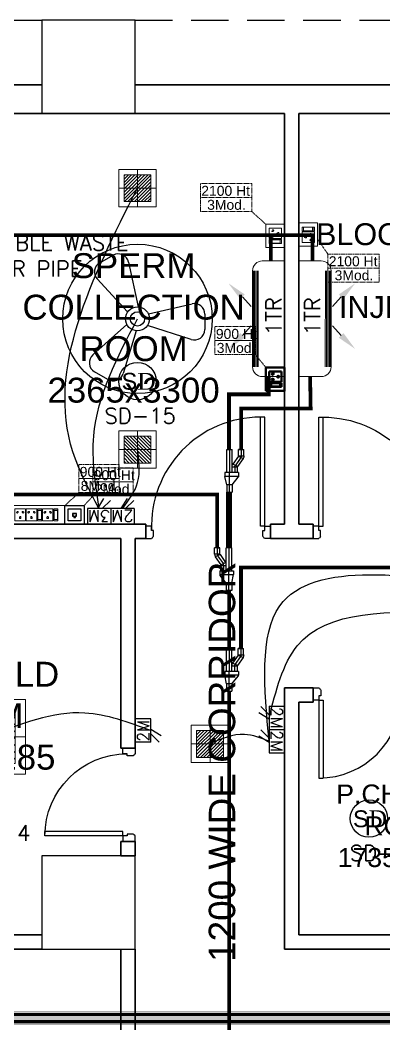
# Model space of a CAD drawing. Extents: x 3505867 to 3988380, y -625948 to -590408.
# Drawn here: x 3520604 to 3523526, y -603838 to -595773 of the extents above; entities that cross this region are included whole.
import ezdxf
from ezdxf.enums import TextEntityAlignment as Align

# ---------------------------------------------------------------- set-up
doc = ezdxf.new("R2010")
doc.units = 0
doc.header["$LTSCALE"] = 6
doc.header["$MEASUREMENT"] = 0
for name, pattern in [('1', [0]), ('CONTINU', [0]), ('DASHED2', [0.375, 0.25, -0.125]), ('HIDDEN', [0.375, 0.25, -0.125])]:
    doc.linetypes.add(name, pattern=pattern)
doc.layers.get('0').update_dxf_attribs({"linetype": 'CONTINUOUS'})
for name, color, linetype, lineweight in [('1Y-JOINT', 1, 'CONTINUOUS', 25), ('ELE- DBS', 1, 'CONTINUOUS', 9), ('ELE-1 NO 6-16A RAW POWER SOCKET', 1, 'CONTINUOUS', 0), ('ELE-24W EMERGENCY  LED LIGHT', 5, 'CONTINUOUS', 18), ('ELE-24W LED LIGHT', 1, 'CONTINUOUS', 18), ('ELE-2NOS OF 6-16 RAW POWER SOCKET', 1, 'CONTINUOUS', 20), ('ELE-36W EMERGENCY  LED LIGHT', 7, 'CONTINUOUS', 18), ('ELE-3NOS 6-16A POWER SOCKET', 5, 'CONTINUOUS', 25), ('ELE-CABLE TRAY', 31, 'CONTINUOUS', 18), ('ELE-GIEARTHING', 5, 'CONTINUOUS', 9), ('ELE. DB', 1, 'CONTINUOUS', 9), ('FA-BELOW SMOKE DERECTOR', 1, 'CONTINUOUS', 25), ('HTL-AC UNIT', 5, 'CONTINUOUS', 25), ('M-VRF- CKT', 5, 'CONTINUOUS', 30), ('MEP_HVAC_VRF_COPPER_PIPE', 6, 'CONTINUOUS', 9), ('PHE-SP', 1, 'CONTINUOUS', 0), ('vrf', 6, 'CONTINUOUS', 30), ('WALL', 10, 'CONTINUOUS', 35)]:
    doc.layers.add(name, color=color, linetype=linetype, lineweight=lineweight)
for name, color, linetype in [('24W RAW POWER', 1, 'CONTINUOUS'), ('24W UPS POWER LIGHT', 5, 'CONTINUOUS'), ('AC CKT-8', 110, 'CONTINUOUS'), ('Chajja', 7, 'CONTINUOUS'), ('COL', 5, 'CONTINUOUS'), ('DIM', 7, 'CONTINUOUS'), ('DOOR', 44, 'CONTINUOUS'), ('ELE 36W EMERGENCY LIGHT', 5, 'CONTINUOUS'), ('ELE-1200MM CEILINGFAN', 6, 'CONTINUOUS'), ('ELE-2M RAW P.SB', 40, 'CONTINUOUS'), ('ELE-2M UPS P.SB', 3, 'CONTINUOUS'), ('ELE-3M RAW P.SB', 40, 'CONTINUOUS'), ('ELE.LAN POINT', 3, 'CONTINUOUS'), ('FA-FIRE TEXT', 7, 'CONTINUOUS'), ('HTL-COPPER PIPE', 6, 'CONTINUOUS'), ('HVAC_HI_WALL_1TR', 1, 'CONTINUOUS'), ('LV.CC CEMARA', 66, 'CONTINUOUS'), ('M HVAC HIGH WALL UNIT', 3, 'CONTINUOUS'), ('MEP_HVAC_DRAIN_PIPE', 7, 'CONTINUOUS'), ('MEP_HVAC_TEXT', 7, 'CONTINUOUS'), ('PL- WASTE PIPE', 6, 'CONTINUOUS'), ('TEXT', 5, 'CONTINUOUS')]:
    doc.layers.add(name, color=color, linetype=linetype)
doc.layers.add('CFT_LOOPING', color=7, linetype='1', lineweight=0, true_color=0xd6d600)
doc.layers.add('ELE-6A AC SOCKET', color=7, linetype='CONTINUOUS', true_color=0x00ceb6)
doc.layers.add('ELE-LIGHTING WIRING', color=7, linetype='CONTINUOUS', true_color=0x63d7b6)
doc.styles.add('ARIAL', font='')
doc.styles.add('PDF Times New Roman', font='')
doc.styles.add('ROMANS', font='romans.shx')
doc.styles.get("Standard").update_dxf_attribs({"font": 'SIMPLEX'})
doc.styles.add('VERDANA', font='')
doc.styles.get('ARIAL').set_extended_font_data('Arial')
doc.styles.get('PDF Times New Roman').set_extended_font_data('Times New Roman')
doc.styles.get('VERDANA').set_extended_font_data('Verdana')

# ---------------------------------------------------------------- blocks, each defined once
blk = doc.blocks.new('A$C19B8274B')
at = {"layer": 'DOOR'}
for p, q in [((-45, 925), (-80, 925)), ((-80, 50), (-80, 925)), ((-45, 50), (-45, 925)), ((-45, 50), (-80, 50)), ((-955, -50), (-955, -47.5)), ((-940, -35), (-942.5, -35)), ((-60, -35), (-57.5, -35)), ((-45, -50), (-45, -47.5))]:
    blk.add_line(p, q, dxfattribs=at)
for points in [[(-940, 15), (-955, 15), (-955, 50), (-1000, 50), (-1000, -50), (-955, -50)], [(-940, -35), (-940, 15)], [(-60, 15), (-45, 15), (-45, 50), (0, 50), (0, -50), (-45, -50)], [(-60, -35), (-60, 15)]]:
    blk.add_lwpolyline(points, dxfattribs=at)
at = {"layer": 'DOOR', "color": 145}
blk.add_arc((-80, 50), 875, 90, 182.29244, dxfattribs=at)
at = {"layer": 'DOOR'}
for centre, start, end in [((-955, -35), 270, 0), ((-45, -35), 180, 270)]:
    blk.add_arc(centre, 12.5, start, end, dxfattribs=at)
blk = doc.blocks.new('750')
at = {"layer": 'DOOR'}
for p, q in [((-50, 705), (-47.5, 705)), ((-35, 690), (-35, 692.5)), ((-50, 45), (-47.5, 45)), ((-35, 60), (-35, 57.5)), ((50, 45), (50, 80)), ((50, 80), (675, 80)), ((50, 45), (675, 45)), ((675, 45), (675, 80))]:
    blk.add_line(p, q, dxfattribs=at)
for points in [[(15, 690), (15, 705), (50, 705), (50, 750), (-50, 750), (-50, 705)], [(-35, 690), (15, 690)], [(15, 60), (15, 45), (50, 45), (50, 0), (-50, 0), (-50, 45)], [(-35, 60), (15, 60)]]:
    blk.add_lwpolyline(points, dxfattribs=at)
for centre, start, end in [((-35, 705), 180, 270), ((-35, 45), 90, 180)]:
    blk.add_arc(centre, 12.5, start, end, dxfattribs=at)
at = {"layer": 'DOOR', "color": 145}
blk.add_arc((15, 45), 660, 0, 90, dxfattribs=at)
blk = doc.blocks.new('CIVIL IVF')
at = {"layer": 'Chajja', "color": 8, "linetype": 'HIDDEN', "ltscale": 200}
for p, q in [((-28190, 18165.2), (-23015, 18165.2)), ((-22265, 18165.2), (-16305, 18165.2))]:
    blk.add_line(p, q, dxfattribs=at)
at = {"layer": 'COL', "color": 8}
for points in [[(-23015, 17415.2), (-22265, 17415.2), (-22265, 18165.2), (-23015, 18165.2)], [(-22265, 10700.2), (-22265, 11450.2), (-23015, 11450.2), (-23015, 10700.2)]]:
    blk.add_lwpolyline(points, close=True, dxfattribs=at)
at = {"layer": 'WALL', "color": 8, "linetype": 'ByBlock'}
for p, q in [((-23015, 17645.2), (-28190, 17645.2)), ((-16305, 17645.2), (-22265, 17645.2)), ((-21065, 17415.2), (-23430, 17415.2)), ((-21065, 14115.2), (-21065, 17415.2)), ((-20950, 14115.2), (-20950, 17415.2)), ((-18367.5, 17415.2), (-20950, 17415.2)), ((-22179.1, 14115.2), (-24625, 14115.2)), ((-22179.1, 14115.2), (-22179.1, 14000.2)), ((-21065, 14115.2), (-21179.1, 14115.2)), ((-21179.1, 14115.2), (-21179.1, 14000.2)), ((-21065, 14115.2), (-21179.1, 14115.2)), ((-20835.9, 14115.2), (-20950, 14115.2)), ((-20835.9, 14115.2), (-20835.9, 14000.2)), ((-22380, 14000.2), (-24510, 14000.2)), ((-22380, 12315.2), (-22380, 14000.2)), ((-22179.1, 14000.2), (-22265, 14000.2)), ((-22265, 12315.2), (-22265, 14000.2)), ((-20835.9, 14000.2), (-21179.1, 14000.2)), ((-21065, 10700.2), (-21065, 12800.2)), ((-20835, 12800.2), (-21065, 12800.2)), ((-20835, 12685.2), (-20835, 12800.2)), ((-20950, 10815.2), (-20950, 12685.2)), ((-20835, 12685.2), (-20950, 12685.2)), ((-22380, 12315.2), (-22265, 12315.2)), ((-22380, 11450.2), (-22380, 11565.2)), ((-22380, 11565.2), (-22265, 11565.2)), ((-22265, 11565.2), (-22265, 11450.2)), ((-22380, 11450.2), (-22265, 11450.2)), ((-23015, 10815.2), (-24510, 10815.2)), ((-20950, 10815.2), (-16305, 10815.2)), ((-23015, 10700.2), (-24625, 10700.2)), ((-22380, 9360.2), (-22380, 10700.2)), ((-22265, 9360.2), (-22265, 10700.2)), ((-21065, 10700.2), (-16305, 10700.2))]:
    blk.add_line(p, q, dxfattribs=at)
at = {"layer": 'WALL', "color": 8, "lineweight": 0}
for p, q in [((-24510, 14115.2), (-22380, 14115.2)), ((-24510, 14000.2), (-22380, 14000.2)), ((-23015, 10700.2), (-22265, 10700.2))]:
    blk.add_line(p, q, dxfattribs=at)
at = {"layer": 'DOOR', "color": 8, "linetype": 'Continuous'}
blk.add_blockref('A$C19B8274B', (-21179.1, 14050.2), dxfattribs=at)
at = {"layer": 'DOOR', "color": 8, "linetype": 'Continuous', "xscale": -1}
blk.add_blockref('A$C19B8274B', (-20835.9, 14050.2), dxfattribs=at)
at = {"layer": 'DOOR', "color": 8, "rotation": 270}
blk.add_blockref('750', (-20835, 12750.2), dxfattribs=at)
at = {"layer": 'DOOR', "color": 8, "xscale": -1}
blk.add_blockref('750', (-22315, 11565.2), dxfattribs=at)
at = {"layer": 'DIM', "color": 8, "style": 'ARIAL'}
blk.add_text('1200 WIDE CORRIDOR', height=212.5, rotation=90, dxfattribs=at).set_placement((-21398.3, 12206), align=Align.BOTTOM_CENTER)
at = {"layer": 'DIM', "color": 8, "attachment_point": 5, "style": 'ARIAL'}
for s, insert, char_height, width in [('BLOOD COLLECTION \\P&\\PINJECTION ROOM\\P2582x3300', (-19566, 16004.8), 175.567, 2637.717), ('SPERM COLLECTION ROOM 2365x3300', (-22278.3, 15690.7), 200, 1980.803), ('MANIFOLD\\PROOM\\P2130x3185', (-23597.3, 12575), 200, 1980.803), ('P.CHANGE\\PROOM\\P1735X1870', (-20092.3, 11691), 153, 1198.956)]:
    blk.add_mtext(s, dxfattribs=dict(at, insert=insert, char_height=char_height, width=width))
blk = doc.blocks.new('ELE.EMERGENCY 40W LED LIGHT')
at = {"layer": 'ELE-36W EMERGENCY  LED LIGHT'}
h = blk.add_hatch(dxfattribs=at)
h.set_pattern_fill('ANSI31', color=5, scale=300, style=0)
h.paths.add_polyline_path([(-207.7, -207.7), (-207.7, 207.7), (207.7, 207.7), (207.7, -207.7)])
for p, q in [((0, 288), (0, -288)), ((-288, 0), (288, 0))]:
    blk.add_line(p, q, dxfattribs=at)
for points in [[(-288, -288), (-288, 288), (288, 288), (288, -288)], [(-207.7, -207.7), (-207.7, 207.7), (207.7, 207.7), (207.7, -207.7)]]:
    blk.add_lwpolyline(points, close=True, dxfattribs=at)
blk = doc.blocks.new('2M UPS SB')
at = {"layer": 'ELE-2M UPS P.SB', "color": 3}
for p, q in [((-134, 160), (-69, 265)), ((-88, 160), (-3, 245)), ((-240, 160), (-240, 0)), ((0, 160), (-240, 160)), ((0, 160), (0, 0))]:
    blk.add_line(p, q, dxfattribs=at)
blk.add_text('2M', height=120, rotation=180, dxfattribs=at).set_placement((-6, 143))
blk = doc.blocks.new('24w led light')
at = {"layer": 'ELE-24W LED LIGHT', "color": 1, "lineweight": 0}
for p, q in [((159, 159), (-160, 159)), ((-160, 159), (-160, -160)), ((114.5, 114.5), (-115.5, 114.5)), ((-115.5, 114.5), (-115.5, -115.5)), ((110.2, -115.5), (-115.5, 110.2)), ((114.5, -91.7), (-91.7, 114.5)), ((114.5, -63.5), (-63.5, 114.5)), ((114.5, -35.3), (-35.3, 114.5)), ((114.5, -7.1), (-7.1, 114.5)), ((-0.5, -160), (-0.5, 159)), ((114.5, 21.1), (21.1, 114.5)), ((114.5, 49.3), (49.3, 114.5)), ((114.5, 77.5), (77.5, 114.5)), ((114.5, 105.7), (105.7, 114.5)), ((114.5, -115.5), (114.5, 114.5)), ((159, -160), (159, 159)), ((82, -115.5), (-115.5, 82)), ((53.8, -115.5), (-115.5, 53.8)), ((25.6, -115.5), (-115.5, 25.6)), ((-160, -0.5), (159, -0.5)), ((-2.6, -115.5), (-115.5, -2.6)), ((-30.8, -115.5), (-115.5, -30.8)), ((-59, -115.5), (-115.5, -59)), ((-160, -160), (159, -160)), ((-87.2, -115.5), (-115.5, -87.2)), ((-115.4, -115.5), (-115.5, -115.4)), ((-115.5, -115.5), (114.5, -115.5))]:
    blk.add_line(p, q, dxfattribs=at)
blk = doc.blocks.new('24w led emeregency')
at = {"layer": 'ELE-24W EMERGENCY  LED LIGHT'}
h = blk.add_hatch(dxfattribs=at)
h.set_pattern_fill('ANSI31', scale=166.67, style=0)
h.paths.add_polyline_path([(-115.4, -115.4), (-115.4, 115.4), (115.4, 115.4), (115.4, -115.4)])
at = {"layer": 'ELE-24W EMERGENCY  LED LIGHT', "color": 5}
for p, q in [((0, 160), (0, -160)), ((-160, 0), (160, 0))]:
    blk.add_line(p, q, dxfattribs=at)
for points in [[(-160, -160), (-160, 160), (160, 160), (160, -160)], [(-115.4, -115.4), (-115.4, 115.4), (115.4, 115.4), (115.4, -115.4)]]:
    blk.add_lwpolyline(points, close=True, dxfattribs=at)
blk = doc.blocks.new('A$C07FB25EA')
at = {"layer": 'ELE-1200MM CEILINGFAN', "color": 3}
for p, q in [((6.53, 13.37), (9.47, 11.64)), ((0.26, 2.64), (3.17, 12.07)), ((9.84, 7.94), (2.36, 1.21)), ((-11.8, 4.55), (-2.22, 1.44)), ((-14.84, -1.03), (-14.81, 2.38)), ((-2.41, -1.1), (-12.04, -3.29)), ((2.16, -1.54), (8.87, -8.78)), ((1.96, -12.49), (-0.13, -2.65)), ((8.31, -12.34), (5.35, -14.02))]:
    blk.add_line(p, q, dxfattribs=at)
at = {"layer": 'ELE-1200MM CEILINGFAN', "color": 5, "ltscale": 10}
blk.add_circle((0, 0), 16.45, dxfattribs=at)
at = {"layer": 'ELE-1200MM CEILINGFAN', "color": 3}
for radius in [2.65, 1.58]:
    blk.add_circle((0, 0), radius, dxfattribs=at)
for centre, start, end in [((5.36, 11.38), 59.5281, 162.5229), ((8.3, 9.66), 311.9493, 59.5281), ((-12.51, 2.36), 71.9493, 179.5281), ((-12.54, -1.05), 179.5281, 282.5229), ((7.18, -10.34), 299.5281, 42.5229), ((4.21, -12.02), 191.9493, 299.5281)]:
    blk.add_arc(centre, 2.3, start, end, dxfattribs=at)
blk = doc.blocks.new('4SWUEH')
at = {"layer": 'ELE-1 NO 6-16A RAW POWER SOCKET', "color": 30, "lineweight": 50}
for p, q in [((-155, -26.5), (-121.2, -26.5)), ((-155, -123.5), (-155, -26.5)), ((-155, -123.5), (-155, -26.5)), ((-152.2, -37), (-124, -37)), ((-152.2, -113), (-152.2, -37)), ((-152.2, -40.4), (-124, -40.4)), ((-124, -37), (-124, -113)), ((-121.2, -26.5), (-121.2, -123.5)), ((-115.5, -26.5), (-115.5, -123.5)), ((-30.5, -26.5), (-115.5, -26.5)), ((-30.5, -123.5), (-30.5, -26.5)), ((-155, -123.5), (-121.2, -123.5)), ((-121.2, -123.5), (-155, -123.5)), ((-124, -113), (-152.2, -113)), ((-115.5, -123.5), (-30.5, -123.5))]:
    blk.add_line(p, q, dxfattribs=at)
blk.add_lwpolyline([(-187.5, 0), (0, 0), (0, -150), (-187.5, -150)], close=True, dxfattribs=at)
for centre, radius, start, end in [((-97.3, -56.1), 5.7, 87.48997, 354.73109), ((-92.8, -52.1), 4.6, 284.90486, 157.31619), ((-53.3, -52.1), 4.6, 22.68381, 255.09514), ((-48.8, -56.1), 5.7, 185.26891, 92.51003), ((-73, -99), 6.62, 127.15837, 52.84163), ((-73, -92.3), 4.22, 341.40312, 198.59688)]:
    blk.add_arc(centre, radius, start, end, dxfattribs=at)
blk = doc.blocks.new('2M SB')
at = {"layer": 'ELE-2M RAW P.SB'}
for p, q in [((-134, 160), (-69, 265)), ((-88, 160), (-3, 245)), ((-240, 160), (-240, 0)), ((0, 160), (-240, 160)), ((0, 160), (0, 0))]:
    blk.add_line(p, q, dxfattribs=at)
blk.add_text('2M', height=120, rotation=180, dxfattribs=at).set_placement((-6, 143))
blk = doc.blocks.new('TEWSER')
at = {"layer": 'ELE-3M RAW P.SB'}
for p, q in [((0, 0), (125, 0)), ((0, 0), (0, -187.5)), ((0, -104.5), (-82.2, -54.1)), ((0, -68.9), (-66.3, -2.6)), ((0, -187.5), (125, -187.5))]:
    blk.add_line(p, q, dxfattribs=at)
blk.add_text('3M', height=93.75, rotation=270, dxfattribs=at).set_placement((13.3, -4.7))
blk = doc.blocks.new('WDD')
at = {"layer": 'ELE-LIGHTING WIRING', "linetype": 'ByBlock'}
for points in [[(11249.2, 14005), (11039.8, 14460.6), (11557.5, 16580)], [(11249.2, 14005), (11207, 14589), (11558, 15529.5)], [(12615, 12135.9), (12701.8, 13224), (14464.6, 13372.3), (16786.3, 13165)], [(12615, 12135.9), (12417.1, 12190.9), (12140, 12115, 0)]]:
    blk.add_spline(points, degree=3, dxfattribs=at)
at = {"layer": 'ELE-LIGHTING WIRING', "color": 254, "linetype": 'ByBlock'}
for points in [[(11436.7, 14005), (11559.3, 14215), (11558, 14479.5)], [(12615, 12323.4), (12841, 12901.7), (14088.8, 13165)], [(11665, 12221.3), (11134.8, 12362.8), (10360, 12172.5)]]:
    blk.add_spline(points, degree=3, dxfattribs=at)
at = {"layer": '24W RAW POWER', "lineweight": 9, "xscale": -0.9404388715045132, "yscale": 0.9404388715045132, "zscale": 0.9404388715045132}
for p in [(11557.5, 16580), (12140, 12115, 0)]:
    blk.add_blockref('24w led light', p, dxfattribs=at)
at = {"layer": '24W UPS POWER LIGHT', "lineweight": 9, "xscale": -0.9375000000222322, "yscale": 0.9375000000222322, "zscale": 0.9375000000222322}
blk.add_blockref('24w led emeregency', (11558, 14479.5), dxfattribs=at)
at = {"layer": 'ELE 36W EMERGENCY LIGHT', "xscale": 1.041666666677768, "yscale": 1.041666666677768, "zscale": 1.041666666677768}
blk.add_blockref('ELE.EMERGENCY 40W LED LIGHT', (10360, 12172.5), dxfattribs=at)
at = {"layer": 'ELE-1 NO 6-16A RAW POWER SOCKET', "color": 3, "linetype": 'ByBlock', "rotation": 90}
blk.add_blockref('4SWUEH', (12590, 15138), dxfattribs=at)
at = {"layer": 'ELE-1200MM CEILINGFAN', "color": 7, "ltscale": 8, "xscale": 36.47592107175105, "yscale": 36.47592107175105, "zscale": 36.47592107175105, "rotation": 180}
blk.add_blockref('A$C07FB25EA', (11558, 15529.5), dxfattribs=at)
at = {"layer": 'ELE-2M RAW P.SB', "color": 6, "xscale": 0.7812500000005363, "yscale": 0.7812500000005363, "zscale": 0.7812500000005363, "rotation": 89.99999999999979}
blk.add_blockref('2M SB', (12740, 12229.7), dxfattribs=at)
at = {"layer": 'ELE-2M UPS P.SB', "color": 6, "xscale": 0.7812500000005363, "yscale": 0.7812500000005363, "zscale": 0.7812500000005363}
for p, rotation in [((11530.5, 13880), 359.9999999999999), ((12740, 12417.2), 89.9999999999999), ((11540, 12127.6), 269.9999999999998)]:
    blk.add_blockref('2M UPS SB', p, dxfattribs=dict(at, rotation=rotation))
at = {"layer": 'ELE-3M RAW P.SB', "color": 26, "linetype": 'ByBlock', "rotation": 269.9999999999999}
blk.add_blockref('TEWSER', (11343, 14005), dxfattribs=at)
blk = doc.blocks.new('543WYH')
at = {"layer": 'ELE-2NOS OF 6-16 RAW POWER SOCKET', "color": 30, "linetype": 'ByBlock'}
for p, q in [((-123.5, -57), (-123.5, -90.8)), ((-26.5, -57), (-123.5, -57)), ((-26.5, -57), (-123.5, -57)), ((-113, -59.8), (-113, -88)), ((-37, -59.8), (-113, -59.8)), ((-109.6, -59.8), (-109.6, -88)), ((-37, -88), (-37, -59.8)), ((-26.5, -57), (-26.5, -90.8)), ((-26.5, -90.8), (-26.5, -57)), ((-123.5, -90.8), (-26.5, -90.8)), ((-123.5, -96.4), (-26.5, -96.4)), ((-123.5, -181.4), (-123.5, -96.4)), ((-113, -88), (-37, -88)), ((-26.5, -96.4), (-26.5, -181.4)), ((-26.5, -181.4), (-123.5, -181.4)), ((-123.5, -187.1), (-123.5, -220.9)), ((-26.5, -187.1), (-123.5, -187.1)), ((-26.5, -187.1), (-123.5, -187.1)), ((-123.5, -220.9), (-26.5, -220.9)), ((-123.5, -311.5), (-123.5, -226.5)), ((-123.5, -226.5), (-26.5, -226.5)), ((-113, -189.9), (-113, -218)), ((-37, -189.9), (-113, -189.9)), ((-113, -218), (-37, -218)), ((-109.6, -189.9), (-109.6, -218)), ((-37, -218), (-37, -189.9)), ((-26.5, -187.1), (-26.5, -220.9)), ((-26.5, -220.9), (-26.5, -187.1)), ((-26.5, -226.5), (-26.5, -311.5)), ((-26.5, -311.5), (-123.5, -311.5)), ((-123.5, -402.2), (-123.5, -317.1)), ((-123.5, -317.1), (-26.5, -317.1)), ((-26.5, -317.1), (-26.5, -402.2)), ((-26.5, -402.2), (-123.5, -402.2))]:
    blk.add_line(p, q, dxfattribs=at)
blk.add_lwpolyline([(-150, 0), (-150, -459.1), (0, -459.1), (0, 0)], close=True, dxfattribs=at)
for centre, radius, start, end in [((-97.9, -119.2), 4.6, 112.68381, 345.09514), ((-97.9, -158.6), 4.6, 14.90486, 247.31619), ((-93.9, -114.7), 5.7, 275.26891, 182.51003), ((-93.9, -163.1), 5.7, 177.48997, 84.73109), ((-57.7, -138.9), 4.22, 71.40312, 288.59688), ((-51, -138.9), 6.62, 217.15837, 142.84163), ((-93.9, -244.8), 5.7, 275.26891, 182.51003), ((-97.9, -249.3), 4.6, 112.68381, 345.09514), ((-97.9, -288.7), 4.6, 14.90486, 247.31619), ((-93.9, -293.2), 5.7, 177.48997, 84.73109), ((-57.7, -269), 4.22, 71.40312, 288.59688), ((-51, -269), 6.62, 217.15837, 142.84163), ((-97.9, -339.9), 4.6, 112.68381, 345.09514), ((-97.9, -379.4), 4.6, 14.90486, 247.31619), ((-93.9, -335.4), 5.7, 275.26891, 182.51003), ((-93.9, -383.9), 5.7, 177.48997, 84.73109), ((-57.7, -359.7), 4.22, 71.40312, 288.59688), ((-51, -359.7), 6.62, 217.15837, 142.84163)]:
    blk.add_arc(centre, radius, start, end, dxfattribs=at)
blk = doc.blocks.new('EQ2WE')
at = {"layer": 'ELE-6A AC SOCKET', "lineweight": 0}
for p, q in [((-99, 170), (-215, 170)), ((-215, 170), (-215, 36)), ((-99, 36), (-99, 170)), ((-91, 36), (-91, 170)), ((-91, 170), (-45, 170)), ((-45, 170), (-91, 170)), ((-87, 51), (-87, 155)), ((-87, 155), (-48, 155)), ((-48, 155), (-48, 51)), ((-45, 170), (-45, 36)), ((-45, 170), (-45, 36)), ((-215, 36), (-99, 36)), ((-45, 36), (-91, 36)), ((-48, 55), (-87, 55)), ((-48, 51), (-87, 51))]:
    blk.add_line(p, q, dxfattribs=at)
blk.add_lwpolyline([(0, 0), (-257, 0), (-257, 206), (0, 206)], close=True, dxfattribs=at)
for centre, radius, start, end in [((-157, 136), 9.08, 307.1584, 232.8416), ((-157, 127), 5.79, 161.4031, 18.5969), ((-190, 77), 7.83, 5.2689, 272.51), ((-184, 72), 6.31, 202.6838, 75.0951), ((-130, 72), 6.31, 104.9049, 337.3162), ((-124, 77), 7.83, 267.49, 174.7311)]:
    blk.add_arc(centre, radius, start, end, dxfattribs=at)
blk = doc.blocks.new('SFDS')
at = {"layer": 'CFT_LOOPING', "color": 7, "linetype": 'DASHED2', "ltscale": 5}
for p, q in [((12590, 16289.3), (12475.5, 16391.3)), ((13086.9, 16050.3), (13005, 16167.7)), ((12504.8, 15241.9), (12590, 15138)), ((11087.2, 14133.5), (10975.8, 14030))]:
    blk.add_line(p, q, dxfattribs=at)
for points in [[(12062.9, 16616.3), (12475.5, 16616.3), (12475.5, 16503.8), (12062.9, 16503.8)], [(12062.9, 16503.8), (12475.5, 16503.8), (12475.5, 16391.3), (12062.9, 16391.3)], [(13086.9, 16050.3), (13499.5, 16050.3), (13499.5, 15937.8), (13086.9, 15937.8)], [(13086.9, 15937.8), (13499.5, 15937.8), (13499.5, 15825.3), (13086.9, 15825.3)], [(12179.9, 15466.9), (12504.8, 15466.9), (12504.8, 15354.4), (12179.9, 15354.4)], [(12179.9, 15354.4), (12504.8, 15354.4), (12504.8, 15241.9), (12179.9, 15241.9)]]:
    blk.add_lwpolyline(points, close=True, dxfattribs=at)
at = {"layer": 'CFT_LOOPING', "color": 7, "linetype": 'DASHED2', "ltscale": 5, "elevation": 0}
for points in [[(11087.2, 14358.5), (11412, 14358.5), (11412, 14246), (11087.2, 14246)], [(11087.2, 14246), (11412, 14246), (11412, 14133.5), (11087.2, 14133.5)]]:
    blk.add_lwpolyline(points, close=True, dxfattribs=at)
at = {"layer": 'ELE-1 NO 6-16A RAW POWER SOCKET', "color": 3, "linetype": 'ByBlock', "rotation": 90}
blk.add_blockref('4SWUEH', (12590, 15138), dxfattribs=at)
at = {"layer": 'ELE-3NOS 6-16A POWER SOCKET', "color": 254, "linetype": 'ByBlock', "rotation": 270}
blk.add_blockref('543WYH', (10975.8, 13880), dxfattribs=at)
at = {"layer": 'ELE-6A AC SOCKET', "color": 254, "linetype": 'ByBlock', "xscale": 0.7286145446852714, "yscale": 0.7286145446852714, "zscale": 0.7286145446852714}
for p, rotation in [((13005, 16300.1), 90), ((12590, 16101.8), 270)]:
    blk.add_blockref('EQ2WE', p, dxfattribs=dict(at, rotation=rotation))
at = {"layer": 'TEXT', "color": 7, "char_height": 80, "attachment_point": 1}
for s, insert, width in [('\\A1;{\\fArial|b0|i0|c0|p34;2100 Ht}', (12070.4, 16598.2), 8957.987), ('\\A1;{\\fArial|b0|i0|c0|p34;3Mod.}', (12117.5, 16485.7), 352.575), ('\\A1;{\\fArial|b0|i0|c0|p34;2100 Ht}', (13094.3, 16032.2), 8957.987), ('\\A1;{\\fArial|b0|i0|c0|p34;3Mod.}', (13141.4, 15919.7), 352.575), ('\\A1;{\\fArial|b0|i0|c0|p34;900 Ht\\P}', (12187.4, 15448.8), 8957.987), ('\\A1;{\\fArial|b0|i0|c0|p34;3Mod.\\P}', (12194.4, 15336.3), 352.575), ('\\A1;{\\fArial|b0|i0|c0|p34;900 Ht\\P}', (11094.6, 14340.4), 8957.987), ('\\A1;{\\fArial|b0|i0|c0|p34;8Mod.\\P}', (11101.7, 14227.9), 352.575)]:
    blk.add_mtext(s, dxfattribs=dict(at, insert=insert, width=width))
blk = doc.blocks.new('FEWA')
at = {"layer": 'ELE-CABLE TRAY', "linetype": 'ByBlock'}
h = blk.add_hatch(dxfattribs=at)
h.set_pattern_fill('ZIGZAG', color=256, scale=400.785606)
h.set_pattern_definition([(0, (-23114.08, -50256.307), (50.0982, 50.0982), [50.0982, -50.0982]), (90, (-23063.983, -50256.307), (-50.0982, 50.0982), [50.0982, -50.0982])])
h.paths.add_polyline_path([(26891.3, 9962.2), (5860.6, 9962.2), (5860.6, 9862.2), (26891.3, 9862.2)])
at = {"layer": 'ELE-CABLE TRAY', "linetype": 'ByBlock', "const_width": 1.86}
blk.add_lwpolyline([(26891.3, 9962.2), (5860.6, 9962.2), (5860.6, 9862.2), (26891.3, 9862.2)], close=True, dxfattribs=at)
at = {"layer": 'ELE-GIEARTHING', "color": 26, "linetype": 'ByBlock', "const_width": 25}
blk.add_lwpolyline([(26928.8, 9941.4), (5883.7, 9941.4), (5883.7, 9883.5), (26928.8, 9883.5)], dxfattribs=at)
blk = doc.blocks.new('Voice')
at = {"layer": 'ELE.LAN POINT', "color": 6}
for points in [[(0, -31.8), (127.9, -31.8), (127.9, 92), (0, 92)], [(21.9, -10), (106, -10), (106, 70.1), (21.9, 70.1)], [(77.3, 21.4), (69.7, 21.4), (69.7, 11.7), (58.1, 11.7), (58.1, 21.4), (50.6, 21.4), (50.6, 38.7), (77.3, 38.7)], [(75.9, 22.8), (68.4, 22.8), (68.4, 13), (59.5, 13), (59.5, 22.8), (52, 22.8), (52, 37.4), (75.9, 37.4)]]:
    blk.add_lwpolyline(points, close=True, dxfattribs=at)
blk = doc.blocks.new('SMOKE DETECTOR')
at = {"layer": 'FA-BELOW SMOKE DERECTOR', "color": 7}
blk.add_circle((931028.7, -118293.9), 166, dxfattribs=at)
at = {"layer": 'FA-BELOW SMOKE DERECTOR', "insert": (930887.1, -118373), "char_height": 150, "attachment_point": 7, "style": 'PDF Times New Roman'}
blk.add_mtext('{\\fArial|b0|i0|c0|p34;S}D', dxfattribs=at)
blk = doc.blocks.new('EFRWR')
at = {"layer": 'CFT_LOOPING', "color": 7, "linetype": 'DASHED2', "ltscale": 5}
blk.add_line((11199.8, 14106.7), (11130.7, 14030), dxfattribs=at)
for points in [[(11199.8, 14331.7), (11524.6, 14331.7), (11524.6, 14219.2), (11199.8, 14219.2)], [(11199.8, 14219.2), (11524.6, 14219.2), (11524.6, 14106.7), (11199.8, 14106.7)]]:
    blk.add_lwpolyline(points, close=True, dxfattribs=at)
at = {"layer": 'ELE.LAN POINT', "color": 7, "xscale": -1.211286963933217, "yscale": 1.211286963933217, "zscale": 1.211286963933217, "rotation": 359.9999999999999}
blk.add_blockref('Voice', (11130.7, 13918.6), dxfattribs=at)
at = {"layer": 'FA-BELOW SMOKE DERECTOR', "color": 6, "xscale": 0.9035551315104862, "yscale": 0.9035551315104862, "zscale": 0.9035551315104862}
for p in [(-829677.8, 121914.6), (-827819.1, 118400)]:
    blk.add_blockref('SMOKE DETECTOR', p, dxfattribs=at)
at = {"layer": 'FA-FIRE TEXT', "color": 200, "linetype": 'CONTINU', "char_height": 125, "width": 349.838, "attachment_point": 1, "style": 'ROMANS'}
for s, insert in [('{\\C256;SD-15}', (11293.8, 14812.7)), ('{\\C256;SD-14\\P}', (10125, 11460.9)), ('{\\C256;SD-16\\P}', (13264.5, 11300.2))]:
    blk.add_mtext(s, dxfattribs=dict(at, insert=insert))
at = {"layer": 'TEXT', "color": 7, "char_height": 80, "attachment_point": 1}
for s, insert, width in [('\\A1;{\\fArial|b0|i0|c0|p34;900 Ht\\P}', (11207.2, 14313.6), 8957.987), ('\\A1;{\\fArial|b0|i0|c0|p34;2Mod.\\P}', (11214.2, 14201.1), 352.575)]:
    blk.add_mtext(s, dxfattribs=dict(at, insert=insert, width=width))
blk = doc.blocks.new('ETWER')
at = {"layer": 'PL- WASTE PIPE', "color": 4, "linetype": 'ByBlock', "lineweight": 0, "ltscale": 5, "insert": (10137.2, 16203.3), "char_height": 125, "width": 1524.025, "attachment_point": 1, "style": 'ROMANS'}
blk.add_mtext('FLEXIBLE WASTE WATER PIPE', dxfattribs=at)
blk = doc.blocks.new('HI WALL SPLIT AC UNIT 1TR')
at = {"layer": 'M HVAC HIGH WALL UNIT', "color": 1, "lineweight": 5}
for p, q in [((1294404.3, -128752), (1294404.3, -129681)), ((1294404.3, -128752), (1294583.6, -128752)), ((1294662.3, -128830.7), (1294662.3, -129602.2)), ((1294404.3, -129681), (1294583.6, -129681))]:
    blk.add_line(p, q, dxfattribs=at)
at = {"layer": 'M HVAC HIGH WALL UNIT', "color": 8, "lineweight": 5}
for p, q in [((1294616.1, -128830.7), (1294616.1, -129602.2)), ((1294625.4, -128830.7), (1294625.4, -129602.2)), ((1294636.9, -128830.7), (1294636.9, -129602.2)), ((1294646.2, -128830.7), (1294646.2, -129602.2)), ((1294655.4, -128830.7), (1294655.4, -129602.2))]:
    blk.add_line(p, q, dxfattribs=at)
at = {"layer": 'M HVAC HIGH WALL UNIT', "color": 7, "lineweight": 5}
for p, q in [((1294742.7, -129039.8), (1294673.6, -129117.4)), ((1294742.7, -129349.7), (1294673.6, -129272.1))]:
    blk.add_line(p, q, dxfattribs=at)
at = {"layer": 'M HVAC HIGH WALL UNIT', "color": 1, "lineweight": 5}
for centre, start, end in [((1294583.6, -128830.7), 0, 90), ((1294583.6, -129602.2), 270, 0)]:
    blk.add_arc(centre, 78.8, start, end, dxfattribs=at)
at = {"layer": 'M HVAC HIGH WALL UNIT', "color": 7, "lineweight": 5}
for points in [[(1294760.9, -129058.7), (1294724.5, -129020.9), (1294856.2, -128930.6)], [(1294760.9, -129330.8), (1294724.5, -129368.6), (1294856.2, -129458.9)]]:
    blk.add_solid(points, dxfattribs=at)
blk = doc.blocks.new('Y-JOINT')
at = {"layer": '1Y-JOINT', "extrusion": (7.0061e-12, -6.61628e-05, 1)}
for p, q in [((416463.1, -2757.4, 0), (416463.1, -2628.5, 0)), ((416463.1, -2628.5, 0), (416499.1, -2628.5, 0)), ((416499.1, -2757.4, 0), (416499.1, -2628.5, 0)), ((416579.1, -2646.1, 0), (416499.1, -2628.5, 0)), ((416463.1, -2646.1, 0), (416247.1, -2646.1, 0)), ((416247.1, -2646.1, 0), (416247.1, -2696.7, 0)), ((416247.1, -2671.4, 0), (416463.1, -2671.4, 0)), ((416463.1, -2696.7, 0), (416247.1, -2696.7, 0)), ((416310.3, -2755.2, 0), (416385.8, -2702.8, 0)), ((416321.4, -2777.9, 0), (416398.7, -2724.6, 0)), ((416408, -2748.2, 0), (416385.8, -2702.8, 0)), ((416411.9, -2747.3, 0), (416411.9, -2696.7, 0)), ((416463.1, -2696.7, 0), (416411.9, -2696.7, 0)), ((416411.9, -2722, 0), (416463.1, -2722, 0)), ((416579.1, -2696.7, 0), (416506, -2754.1, 0)), ((416306.4, -2756.1, 0), (416247.1, -2756.1, 0)), ((416247.1, -2771.6, 0), (416247.1, -2756.1, 0)), ((416247.1, -2756.1, 0), (416247.1, -2806.7, 0)), ((416247.1, -2781.4, 0), (416306.4, -2781.4, 0)), ((416306.4, -2806.7, 0), (416247.1, -2806.7, 0)), ((416306.4, -2756.1, 0), (416306.4, -2806.7, 0)), ((416310.3, -2755.2, 0), (416332.5, -2800.7, 0)), ((416332.5, -2800.7, 0), (416408, -2748.2, 0)), ((416463.1, -2747.3, 0), (416411.9, -2747.3, 0)), ((416463.1, -2757.4, 0), (416499.1, -2757.4, 0))]:
    blk.add_line(p, q, dxfattribs=at)
at = {"layer": '1Y-JOINT', "extrusion": (6.9964e-12, -6.61628e-05, 1)}
for p, q in [((416647.1, -2671.4, 0), (416463.1, -2671.4, 0)), ((416579.1, -2646.1, 0), (416647.1, -2646.1, 0)), ((416579.1, -2696.7, 0), (416647.1, -2696.7, 0)), ((416647.1, -2646.1, 0), (416647.1, -2696.7, 0))]:
    blk.add_line(p, q, dxfattribs=at)
at = {"layer": '1Y-JOINT'}
blk.add_line((416579.1, -2696.7, 0), (416579.1, -2646.1, 0), dxfattribs=at)
at = {"layer": '1Y-JOINT', "extrusion": (7.0061e-12, -6.61628e-05, 1)}
for centre, radius, start, end in [((416411.9, -2756.2, 0.2), 59.5, 90.00001, 116.0671), ((416411.9, -2756.2, 0.2), 34.2, 90.00001, 116.0671), ((416306.4, -2747.3, 0.2), 8.85, 270.00001, 296.0671), ((416306.4, -2747.3, 0.2), 34.2, 270.00001, 296.0671), ((416306.4, -2747.3, 0.2), 59.5, 270.00001, 296.0671), ((416411.9, -2756.2, 0.2), 8.85, 90.00001, 116.0671), ((416499.1, -2748.6, 0.2), 8.85, 270.00001, 321.37887)]:
    blk.add_arc(centre, radius, start, end, dxfattribs=at)
blk = doc.blocks.new('A$C4D743431')
at = {"layer": 'AC CKT-8', "xscale": 0.933787291884793, "yscale": 0.933787291884793, "zscale": 0.933787291884793, "rotation": 359.9999939263457}
blk.add_blockref('Y-JOINT', (-389059.7, 2494.6, 0), dxfattribs=at)
blk = doc.blocks.new('G$C4406566D')
at = {"layer": 'M-VRF- CKT', "xscale": 0.8031807735897878, "yscale": 0.8031807735897878, "zscale": 0.8031807735897878, "rotation": 180}
blk.add_blockref('A$C4D743431', (-224.2, -88.8, 0), dxfattribs=at)
blk.add_blockref('A$C4D743431', (-224.2, -88.8, 0), dxfattribs=at)
blk = doc.blocks.new('G$C186CAD5F')
at = {"layer": 'vrf', "color": 3, "xscale": 8.96419313933734, "yscale": 8.96419313933734, "zscale": 8.96419313933734, "rotation": 270.0000005682937}
blk.add_blockref('G$C4406566D', (796, -2010, 0), dxfattribs=at)
blk = doc.blocks.new('DAD')
at = {"layer": 'MEP_HVAC_DRAIN_PIPE', "linetype": 'ByBlock', "const_width": 30}
for points in [[(12964.5, 15994.5), (12964.5, 16201.5), (10222.3, 16201.5), (10222.3, 16002.2)], [(12629.1, 15994.5), (12629.1, 16208.8)]]:
    blk.add_lwpolyline(points, dxfattribs=at)
at = {"layer": 'MEP_HVAC_VRF_COPPER_PIPE', "color": 6, "linetype": 'ByBlock', "const_width": 30, "elevation": 0}
for points in [[(12293, 14479.7), (12293, 14923.3), (12611.5, 14923.3), (12611.4, 15065.5)], [(12390.7, 14479.7), (12390.7, 14808.8), (12948.9, 14808.8), (12944.5, 15065.5)], [(12199, 13690.1), (12199, 14118.5), (7956, 14118.5)], [(12389.3, 12881.4), (12389.3, 13531.4), (16899.2, 13531.4)]]:
    blk.add_lwpolyline(points, dxfattribs=at)
at = {"layer": 'MEP_HVAC_VRF_COPPER_PIPE', "linetype": 'ByBlock', "const_width": 50, "elevation": 0}
blk.add_lwpolyline([(12293, 13690.1), (12293, 14137.7)], dxfattribs=at)
at = {"layer": 'MEP_HVAC_VRF_COPPER_PIPE', "color": 6, "linetype": 'ByBlock', "const_width": 30}
for points in [[(12294.8, 13348.1), (12294.8, 12881.4)], [(12294.8, 12539.4), (12294.8, 6625)]]:
    blk.add_lwpolyline(points, dxfattribs=at)
at = {"layer": 'HTL-COPPER PIPE', "yscale": 0.1271654228864588, "zscale": 0.1271654228864588}
for p, xscale, rotation in [((12296.6, 14137.7, 0), -0.1271654228864588, 180), ((12293, 13348.1, 0), 0.1271654228864588, 179.9999988847808), ((12295.2, 12539.4), -0.1271654228864588, 180)]:
    blk.add_blockref('G$C186CAD5F', p, dxfattribs=dict(at, xscale=xscale, rotation=rotation))
at = {"layer": 'HVAC_HI_WALL_1TR', "xscale": -1, "rotation": 0.006412223799129904}
blk.add_blockref('HI WALL SPLIT AC UNIT 1TR', (1307129.9, 144891.3), dxfattribs=at)
at = {"layer": 'HVAC_HI_WALL_1TR', "rotation": 359.9935877759083}
blk.add_blockref('HI WALL SPLIT AC UNIT 1TR', (-1281534.9, 144891.3), dxfattribs=at)
at = {"layer": 'MEP_HVAC_TEXT', "color": 0, "char_height": 125, "attachment_point": 3, "rotation": 89.99312, "style": 'VERDANA'}
for insert in [(12589.4, 15702.5), (12900.6, 15702.5)]:
    blk.add_mtext_dynamic_manual_height_columns('{\\Fromans|c0;\\C256;1TR}', width=1718.699, gutter_width=750, heights=[0], dxfattribs=dict(at, insert=insert))

msp = doc.modelspace()

# ---------------------------------------------------------------- block references
at = {"linetype": 'ByBlock'}
msp.add_blockref('CIVIL IVF', (3543794, -613938.4), dxfattribs=at)
at = {"layer": 'ELE- DBS', "color": 0, "linetype": 'ByBlock'}
msp.add_blockref('SFDS', (3509989, -613703.2), dxfattribs=at)
at = {"layer": 'ELE-CABLE TRAY', "color": 0, "linetype": 'ByBlock'}
msp.add_blockref('FEWA', (3509989, -613703.2), dxfattribs=at)
at = {"layer": 'ELE. DB', "color": 0, "linetype": 'ByBlock'}
msp.add_blockref('WDD', (3509989, -613703.2), dxfattribs=at)
at = {"layer": 'HTL-AC UNIT', "color": 0, "linetype": 'ByBlock'}
msp.add_blockref('DAD', (3509989, -613703.2), dxfattribs=at)
at = {"layer": 'LV.CC CEMARA', "color": 0, "linetype": 'ByBlock'}
msp.add_blockref('EFRWR', (3509989, -613703.2), dxfattribs=at)
at = {"layer": 'PHE-SP', "color": 0, "linetype": 'ByBlock'}
msp.add_blockref('ETWER', (3509989, -613703.2), dxfattribs=at)

doc.saveas('drawing.dxf')
